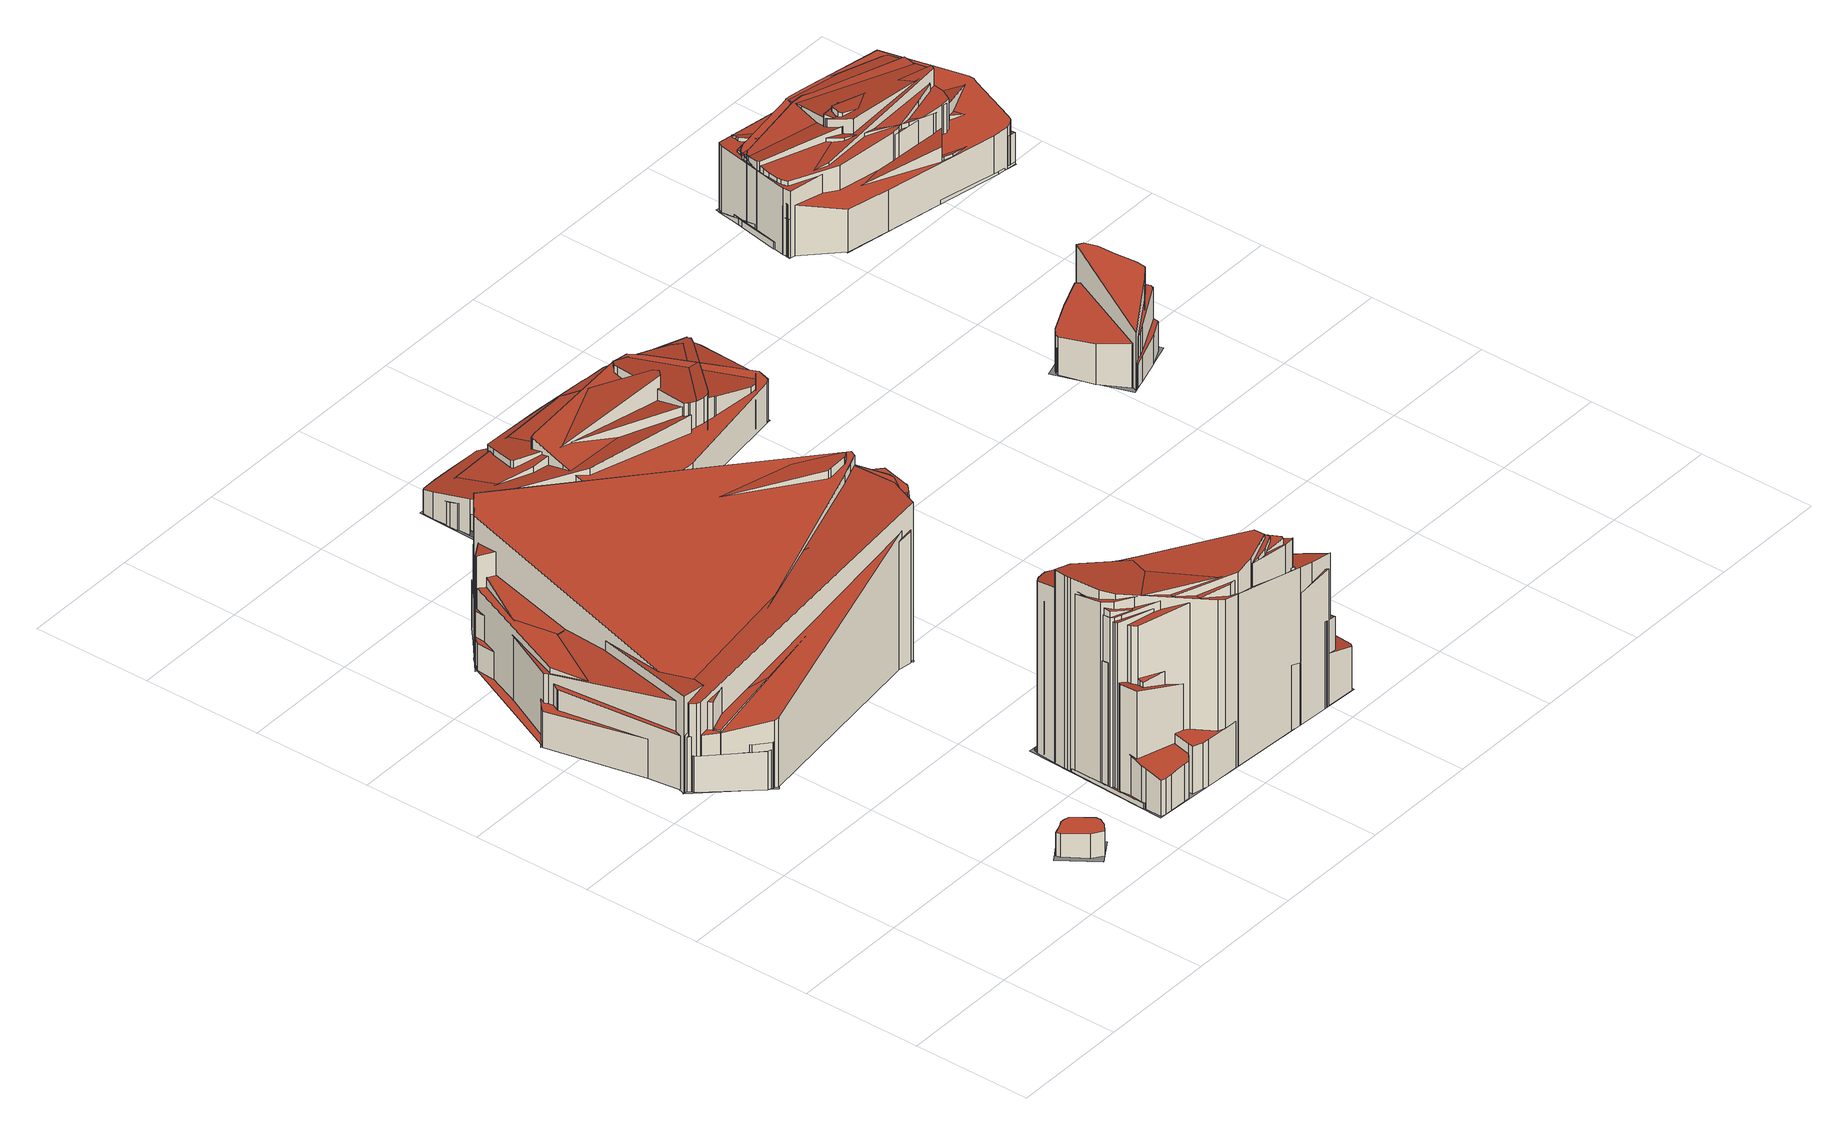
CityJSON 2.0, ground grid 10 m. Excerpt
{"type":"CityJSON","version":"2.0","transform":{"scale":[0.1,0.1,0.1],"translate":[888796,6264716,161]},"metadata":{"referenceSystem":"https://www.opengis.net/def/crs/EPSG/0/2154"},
"CityObjects":{
"building1":{"type":"Building","attributes":{"class":"Building"},"children":["building1-1"]},
"building1-1":{"type":"BuildingPart","parents":["building1"],"geometry":[{"type":"MultiSurface","lod":"2.2","boundaries":[[[0,1,2,3,4,5,6,7,8,9,10]],[[11,12,1,0]],[[12,13,2,1]],[[13,14,3,2]],[[14,15,4,3]],[[15,16,5,4]],[[16,17,6,5]],[[17,18,7,6]],[[18,19,8,7]],[[19,20,9,8]],[[20,21,10,9]],[[21,11,0,10]],[[22,23,24,25,26]]],"semantics":{"surfaces":[{"type":"RoofSurface","rf_azimuth":94.5,"rf_slope":2.73},{"type":"WallSurface","on_footprint_edge":true},{"type":"GroundSurface"}],"values":[0,1,1,1,1,1,1,1,1,1,1,1,2]}}]},
"building2":{"type":"Building","attributes":{"class":"Building"},"children":["building2-1"]},
"building2-1":{"type":"BuildingPart","parents":["building2"],"geometry":[{"type":"MultiSurface","lod":"2.2","boundaries":[[[27,28,29,30,31,32,33,34,35,36,37,38,39]],[[40,41,28,27]],[[41,42,29,28]],[[42,43,30,29]],[[43,44,31,30]],[[44,45,32,31]],[[45,46,33,32]],[[46,47,34,33]],[[47,48,35,34]],[[48,49,36,35]],[[49,50,37,36]],[[50,51,38,37]],[[51,52,39,38]],[[52,40,27,39]],[[53,54,55,56,57,58,59,60,61,62,63,64,65,66,67,68,69]],[[70,71,54,53]],[[71,72,55,54]],[[72,73,56,55]],[[73,74,57,56]],[[74,75,58,57]],[[75,76,59,58]],[[76,77,60,59]],[[77,78,61,60]],[[78,79,62,61]],[[79,80,63,62]],[[80,81,64,63]],[[81,82,65,64]],[[82,83,66,65]],[[83,84,67,66]],[[84,85,68,67]],[[85,86,69,68]],[[86,70,53,69]],[[87,88,89,90,91,92,93,94,95,96,97,98,99]],[[100,101,88,87]],[[101,102,89,88]],[[102,103,90,89]],[[103,104,91,90]],[[104,105,92,91]],[[105,106,93,92]],[[106,107,94,93]],[[107,108,95,94]],[[108,84,96,95]],[[84,109,97,96]],[[109,110,98,97]],[[110,111,99,98]],[[111,100,87,99]],[[112,113,114,115,116,117,118,119,120,121,122]],[[123,124,113,112]],[[124,125,114,113]],[[125,126,115,114]],[[126,127,116,115]],[[127,128,117,116]],[[128,129,118,117]],[[129,130,119,118]],[[130,131,120,119]],[[131,132,121,120]],[[132,133,122,121]],[[133,123,112,122]],[[134,135,136,137,138,139,140,141,142,143]],[[144,135,134]],[[144,145,136,135]],[[145,146,137,136]],[[146,147,138,137]],[[147,148,139,138]],[[148,149,140,139]],[[149,141,140]],[[150,151,152,153,154,155,156,157,158,159,160]],[[161,162,151,150]],[[162,163,152,151]],[[163,164,153,152]],[[164,165,154,153]],[[165,166,155,154]],[[166,167,156,155]],[[167,168,157,156]],[[168,108,158,157]],[[108,169,159,158]],[[169,170,160,159]],[[170,161,150,160]],[[171,172,173,174,175,176,177,178,179,180,181,182]],[[183,184,172,171]],[[184,185,173,172]],[[185,186,174,173]],[[186,187,175,174]],[[187,188,176,175]],[[188,189,177,176]],[[189,190,178,177]],[[190,191,179,178]],[[191,192,180,179]],[[192,193,181,180]],[[193,194,182,181]],[[194,183,171,182]],[[195,196,197,198,199,200,201,202,203,204,205,206]],[[207,102,196,195]],[[102,208,197,196]],[[208,209,198,197]],[[209,210,199,198]],[[210,211,200,199]],[[211,212,201,200]],[[212,213,202,201]],[[213,214,203,202]],[[214,215,204,203]],[[215,216,205,204]],[[216,217,206,205]],[[217,207,195,206]],[[218,219,220,221,222,223,224,225,226]],[[227,228,219,218]],[[228,229,220,219]],[[229,230,221,220]],[[230,231,222,221]],[[231,232,223,222]],[[232,233,224,223]],[[233,234,225,224]],[[234,235,226,225]],[[235,227,218,226]],[[236,237,238,239,240,241,242,243,244,245,246]],[[247,248,237,236]],[[248,249,238,237]],[[249,250,239,238]],[[250,251,240,239]],[[251,252,241,240]],[[252,253,242,241]],[[253,254,243,242]],[[254,255,244,243]],[[255,256,245,244]],[[256,257,246,245]],[[257,247,236,246]],[[258,259,260,261,262,263,264,265,266]],[[267,268,259,258]],[[268,269,260,259]],[[269,270,261,260]],[[270,271,262,261]],[[271,272,263,262]],[[272,273,264,263]],[[273,274,265,264]],[[274,109,266,265]],[[109,267,258,266]],[[275,276,277,278,279,280,281,282]],[[283,284,276,275]],[[284,285,277,276]],[[285,286,278,277]],[[286,287,279,278]],[[287,288,280,279]],[[288,289,281,280]],[[289,290,282,281]],[[290,283,275,282]],[[291,292,293,294,295,296,297,298,299,300]],[[301,302,292,291]],[[302,303,293,292]],[[303,304,294,293]],[[304,305,295,294]],[[305,306,296,295]],[[306,307,297,296]],[[307,308,298,297]],[[308,309,299,298]],[[309,310,300,299]],[[310,301,291,300]],[[311,312,313,314]],[[315,316,312,311]],[[316,317,313,312]],[[317,318,314,313]],[[318,315,311,314]],[[319,320,321,322,323,324,325]],[[326,327,320,319]],[[327,328,321,320]],[[328,329,322,321]],[[329,330,323,322]],[[330,331,324,323]],[[331,332,325,324]],[[332,326,319,325]],[[333,334,335,336,337]],[[338,339,334,333]],[[339,340,335,334]],[[340,341,336,335]],[[341,342,337,336]],[[342,338,333,337]],[[343,344,345,346,347,348,349,350,351,352,353,354,355,356,357,358]]],"semantics":{"surfaces":[{"type":"RoofSurface","rf_azimuth":205.26,"rf_slope":0.752},{"type":"WallSurface","on_footprint_edge":true},{"type":"RoofSurface","rf_azimuth":114.97,"rf_slope":2.39},{"type":"RoofSurface","rf_azimuth":190.45,"rf_slope":19.65},{"type":"RoofSurface","rf_azimuth":117.28,"rf_slope":2.07},{"type":"RoofSurface","rf_azimuth":161.12,"rf_slope":2.14},{"type":"RoofSurface","rf_azimuth":152.12,"rf_slope":16.48},{"type":"RoofSurface","rf_azimuth":209.1,"rf_slope":18.47},{"type":"RoofSurface","rf_azimuth":183.42,"rf_slope":18.11},{"type":"RoofSurface","rf_azimuth":81.94,"rf_slope":5.81},{"type":"RoofSurface","rf_azimuth":101.46,"rf_slope":16.66},{"type":"RoofSurface","rf_azimuth":205.71,"rf_slope":16.43},{"type":"RoofSurface","rf_azimuth":141.52,"rf_slope":19.17},{"type":"RoofSurface","rf_azimuth":127.02,"rf_slope":11.58},{"type":"RoofSurface","rf_azimuth":151.8,"rf_slope":16.49},{"type":"RoofSurface","rf_azimuth":10.47,"rf_slope":8.62},{"type":"RoofSurface","rf_azimuth":239.26,"rf_slope":14.8},{"type":"GroundSurface"}],"values":[0,1,1,1,1,1,1,1,1,1,1,1,1,1,2,1,1,1,1,1,1,1,1,1,1,1,1,1,1,1,1,1,3,1,1,1,1,1,1,1,1,1,1,1,1,1,4,1,1,1,1,1,1,1,1,1,1,1,5,1,1,1,1,1,1,1,6,1,1,1,1,1,1,1,1,1,1,1,7,1,1,1,1,1,1,1,1,1,1,1,1,8,1,1,1,1,1,1,1,1,1,1,1,1,9,1,1,1,1,1,1,1,1,1,10,1,1,1,1,1,1,1,1,1,1,1,11,1,1,1,1,1,1,1,1,1,12,1,1,1,1,1,1,1,1,13,1,1,1,1,1,1,1,1,1,1,14,1,1,1,1,15,1,1,1,1,1,1,1,16,1,1,1,1,1,17]}}]},
"building3":{"type":"Building","attributes":{"class":"Building"},"children":["building3-1"]},
"building3-1":{"type":"BuildingPart","parents":["building3"],"geometry":[{"type":"MultiSurface","lod":"2.2","boundaries":[[[359,360,361,362,363,364,365,366,367]],[[368,369,360,359]],[[369,370,361,360]],[[370,371,362,361]],[[371,372,363,362]],[[372,373,364,363]],[[373,374,365,364]],[[374,375,366,365]],[[375,376,367,366]],[[376,368,359,367]],[[377,378,379,380,381,382,383,384,385]],[[386,387,378,377]],[[387,388,379,378]],[[388,372,380,379]],[[372,389,381,380]],[[389,390,382,381]],[[390,391,383,382]],[[391,392,384,383]],[[392,393,385,384]],[[393,386,377,385]],[[394,395,396,397]]],"semantics":{"surfaces":[{"type":"RoofSurface","rf_azimuth":320.71,"rf_slope":0.929},{"type":"WallSurface","on_footprint_edge":true},{"type":"RoofSurface","rf_azimuth":232.64,"rf_slope":10.91},{"type":"GroundSurface"}],"values":[0,1,1,1,1,1,1,1,1,1,2,1,1,1,1,1,1,1,1,1,3]}}]},
"building4":{"type":"Building","attributes":{"class":"Building"},"children":["building4-1"]},
"building4-1":{"type":"BuildingPart","parents":["building4"],"geometry":[{"type":"MultiSurface","lod":"2.2","boundaries":[[[398,399,400,401,402,403,404,405,406,407,408,409,410,411,412,413,414]],[[415,416,399,398]],[[416,417,400,399]],[[417,418,401,400]],[[418,419,402,401]],[[419,420,403,402]],[[420,421,404,403]],[[421,422,405,404]],[[422,423,406,405]],[[423,424,407,406]],[[424,425,408,407]],[[425,426,409,408]],[[426,427,410,409]],[[427,428,411,410]],[[428,429,412,411]],[[429,430,413,412]],[[430,431,414,413]],[[431,415,398,414]],[[432,433,434,435,436,437,438,439,440,441,442,443,444,445]],[[446,447,433,432]],[[447,448,434,433]],[[448,449,435,434]],[[449,450,436,435]],[[450,451,437,436]],[[451,452,438,437]],[[452,453,439,438]],[[453,454,440,439]],[[454,455,441,440]],[[455,456,442,441]],[[456,457,443,442]],[[457,458,444,443]],[[458,459,445,444]],[[459,446,432,445]],[[460,461,462,463,464,465,466,467,468,469,470,471,472,473,474]],[[475,476,461,460]],[[476,477,462,461]],[[477,478,463,462]],[[478,479,464,463]],[[479,480,465,464]],[[480,481,466,465]],[[481,482,467,466]],[[482,483,468,467]],[[483,484,469,468]],[[484,485,470,469]],[[485,486,471,470]],[[486,487,472,471]],[[487,488,473,472]],[[488,489,474,473]],[[489,475,460,474]],[[490,491,492,493,494,495,496,497,498,499,500]],[[501,502,491,490]],[[502,503,492,491]],[[503,504,493,492]],[[504,505,494,493]],[[505,506,495,494]],[[506,507,496,495]],[[507,508,497,496]],[[508,446,498,497]],[[446,509,499,498]],[[509,510,500,499]],[[510,501,490,500]],[[511,512,513,514,515,516,517,518,519,520]],[[521,522,512,511]],[[522,523,513,512]],[[523,524,514,513]],[[524,525,515,514]],[[525,526,516,515]],[[526,527,517,516]],[[527,528,518,517]],[[528,529,519,518]],[[529,530,520,519]],[[530,521,511,520]],[[531,532,533,534,535,536,537,538,539,540,541,542,543]],[[544,545,532,531]],[[545,546,533,532]],[[546,547,534,533]],[[547,548,535,534]],[[548,419,536,535]],[[419,549,537,536]],[[549,550,538,537]],[[550,551,539,538]],[[551,552,540,539]],[[552,553,541,540]],[[553,554,542,541]],[[554,555,543,542]],[[555,544,531,543]],[[556,557,558,559,560,561,562,563,564,565,566,567]],[[521,568,557,556]],[[568,569,558,557]],[[569,570,559,558]],[[570,571,560,559]],[[571,572,561,560]],[[572,573,562,561]],[[573,574,563,562]],[[574,575,564,563]],[[575,576,565,564]],[[576,577,566,565]],[[577,578,567,566]],[[578,521,556,567]],[[579,580,581,582,583,584,585,586,587,588,589,590,591]],[[592,593,580,579]],[[593,594,581,580]],[[594,595,582,581]],[[595,596,583,582]],[[596,597,584,583]],[[597,598,585,584]],[[598,599,586,585]],[[599,600,587,586]],[[600,601,588,587]],[[601,602,589,588]],[[602,603,590,589]],[[603,553,591,590]],[[553,592,579,591]],[[604,605,606,607,608,609,610,611,612,613,614]],[[615,616,605,604]],[[616,617,606,605]],[[617,618,607,606]],[[618,619,608,607]],[[619,620,609,608]],[[620,621,610,609]],[[621,622,611,610]],[[622,623,612,611]],[[623,624,613,612]],[[624,625,614,613]],[[625,615,604,614]],[[626,627,628,629,630,631,632,633,634,635,636]],[[637,638,627,626]],[[638,639,628,627]],[[639,640,629,628]],[[640,641,630,629]],[[641,642,631,630]],[[642,643,632,631]],[[643,644,633,632]],[[644,645,634,633]],[[645,646,635,634]],[[646,647,636,635]],[[647,637,626,636]],[[648,649,650,651,652,653,654,655,656,657]],[[658,659,649,648]],[[659,660,650,649]],[[660,661,651,650]],[[661,640,652,651]],[[640,662,653,652]],[[662,663,654,653]],[[663,664,655,654]],[[664,665,656,655]],[[665,666,657,656]],[[666,658,648,657]],[[667,668,669,670,671,672,673,674,675,676,677]],[[678,679,668,667]],[[679,680,669,668]],[[680,681,670,669]],[[681,682,671,670]],[[682,683,672,671]],[[683,684,673,672]],[[684,685,674,673]],[[685,686,675,674]],[[686,687,676,675]],[[687,688,677,676]],[[688,678,667,677]],[[689,690,691,692,693,694,695,696,697]],[[698,699,690,689]],[[699,700,691,690]],[[700,701,692,691]],[[701,702,693,692]],[[702,703,694,693]],[[703,704,695,694]],[[704,705,696,695]],[[705,706,697,696]],[[706,698,689,697]],[[707,708,709,710,711,712,713,714,715,716]],[[717,718,708,707]],[[718,719,709,708]],[[719,720,710,709]],[[720,721,711,710]],[[721,722,712,711]],[[722,723,713,712]],[[723,724,714,713]],[[724,725,715,714]],[[725,726,716,715]],[[726,717,707,716]],[[727,728,729,730,731,732,733,734]],[[735,736,728,727]],[[736,737,729,728]],[[737,738,730,729]],[[738,739,731,730]],[[739,740,732,731]],[[740,725,733,732]],[[725,741,734,733]],[[741,735,727,734]],[[742,743,744,745,746,747,748,749,750]],[[751,752,743,742]],[[752,753,744,743]],[[753,449,745,744]],[[449,754,746,745]],[[754,755,747,746]],[[755,756,748,747]],[[756,757,749,748]],[[757,758,750,749]],[[758,751,742,750]],[[759,760,761,762,763,764]]],"semantics":{"surfaces":[{"type":"RoofSurface","rf_azimuth":355.99,"rf_slope":16.4},{"type":"WallSurface","on_footprint_edge":true},{"type":"RoofSurface","rf_azimuth":86.72,"rf_slope":14.88},{"type":"RoofSurface","rf_azimuth":266.59,"rf_slope":14.43},{"type":"RoofSurface","rf_azimuth":264.97,"rf_slope":15.33},{"type":"RoofSurface","rf_azimuth":164.44,"rf_slope":13.45},{"type":"RoofSurface","rf_azimuth":352.96,"rf_slope":11.65},{"type":"RoofSurface","rf_azimuth":61.9,"rf_slope":16.3},{"type":"RoofSurface","rf_azimuth":73.75,"rf_slope":10.85},{"type":"RoofSurface","rf_azimuth":86.75,"rf_slope":17.92},{"type":"RoofSurface","rf_azimuth":133.71,"rf_slope":1.51},{"type":"RoofSurface","rf_azimuth":143.84,"rf_slope":11.77},{"type":"RoofSurface","rf_azimuth":77.85,"rf_slope":2.12},{"type":"RoofSurface","rf_azimuth":165.24,"rf_slope":13.45},{"type":"RoofSurface","rf_azimuth":30.74,"rf_slope":17.41},{"type":"RoofSurface","rf_azimuth":298.07,"rf_slope":7.75},{"type":"RoofSurface","rf_azimuth":233.82,"rf_slope":18.27},{"type":"GroundSurface"}],"values":[0,1,1,1,1,1,1,1,1,1,1,1,1,1,1,1,1,1,2,1,1,1,1,1,1,1,1,1,1,1,1,1,1,3,1,1,1,1,1,1,1,1,1,1,1,1,1,1,1,4,1,1,1,1,1,1,1,1,1,1,1,5,1,1,1,1,1,1,1,1,1,1,6,1,1,1,1,1,1,1,1,1,1,1,1,1,7,1,1,1,1,1,1,1,1,1,1,1,1,8,1,1,1,1,1,1,1,1,1,1,1,1,1,9,1,1,1,1,1,1,1,1,1,1,1,10,1,1,1,1,1,1,1,1,1,1,1,11,1,1,1,1,1,1,1,1,1,1,12,1,1,1,1,1,1,1,1,1,1,1,13,1,1,1,1,1,1,1,1,1,14,1,1,1,1,1,1,1,1,1,1,15,1,1,1,1,1,1,1,1,16,1,1,1,1,1,1,1,1,1,17]}}]},
"building5":{"type":"Building","attributes":{"class":"Building"},"children":["building5-1"]},
"building5-1":{"type":"BuildingPart","parents":["building5"],"geometry":[{"type":"MultiSurface","lod":"2.2","boundaries":[[[765,766,767,768,769,770,771,772,773,774,775,776,777,778,779,780,781,782,783,784,785]],[[786,787,766,765]],[[787,788,767,766]],[[788,789,768,767]],[[789,790,769,768]],[[790,791,770,769]],[[791,792,771,770]],[[792,793,772,771]],[[793,794,773,772]],[[794,795,774,773]],[[795,796,775,774]],[[796,797,776,775]],[[797,798,777,776]],[[798,799,778,777]],[[799,800,779,778]],[[800,801,780,779]],[[801,802,781,780]],[[802,803,782,781]],[[803,804,783,782]],[[804,805,784,783]],[[805,806,785,784]],[[806,786,765,785]],[[807,808,809,810,811,812,813,814,815,816,817,818,819,820,821,822]],[[823,824,808,807]],[[824,825,809,808]],[[825,826,810,809]],[[826,827,811,810]],[[827,828,812,811]],[[828,829,813,812]],[[829,830,814,813]],[[830,831,815,814]],[[831,832,816,815]],[[832,833,817,816]],[[833,834,818,817]],[[834,835,819,818]],[[835,836,820,819]],[[836,837,821,820]],[[837,838,822,821]],[[838,823,807,822]],[[839,840,841,842,843,844,845,846,847,848,849,850,851,852,853,854]],[[855,856,840,839]],[[856,857,841,840]],[[857,858,842,841]],[[858,859,843,842]],[[859,860,844,843]],[[860,861,845,844]],[[861,862,846,845]],[[862,863,847,846]],[[863,864,848,847]],[[864,865,849,848]],[[865,866,850,849]],[[866,867,851,850]],[[867,868,852,851]],[[868,869,853,852]],[[869,870,854,853]],[[870,855,839,854]],[[871,872,873,874,875,876,877,878,879,880,881,882]],[[883,884,872,871]],[[884,885,873,872]],[[885,886,874,873]],[[886,887,875,874]],[[887,888,876,875]],[[888,889,877,876]],[[889,890,878,877]],[[890,891,879,878]],[[891,892,880,879]],[[892,893,881,880]],[[893,894,882,881]],[[894,883,871,882]],[[895,896,897,898,899,900,901,902,903,904,905,906]],[[907,908,896,895]],[[908,909,897,896]],[[909,910,898,897]],[[910,911,899,898]],[[911,912,900,899]],[[912,913,901,900]],[[913,914,902,901]],[[914,915,903,902]],[[915,916,904,903]],[[916,917,905,904]],[[917,918,906,905]],[[918,907,895,906]],[[919,920,921,922,923,924,925,926,927,928,929,930,931,932,933]],[[934,935,920,919]],[[935,936,921,920]],[[936,937,922,921]],[[937,938,923,922]],[[938,939,924,923]],[[939,940,925,924]],[[940,890,926,925]],[[890,941,927,926]],[[941,942,928,927]],[[942,943,929,928]],[[943,944,930,929]],[[944,945,931,930]],[[945,946,932,931]],[[946,947,933,932]],[[947,934,919,933]],[[948,949,950,951,952,953,954,955,956]],[[957,958,949,948]],[[958,959,950,949]],[[959,960,951,950]],[[960,961,952,951]],[[961,962,953,952]],[[962,963,954,953]],[[963,964,955,954]],[[964,965,956,955]],[[965,957,948,956]],[[966,967,968,969,970,971,972]],[[973,974,967,966]],[[974,975,968,967]],[[975,976,969,968]],[[976,977,970,969]],[[977,978,971,970]],[[978,884,972,971]],[[884,973,966,972]],[[979,980,981,982,983,984,985,986,987,988,989,990,991,992]]],"semantics":{"surfaces":[{"type":"RoofSurface","rf_azimuth":265.63,"rf_slope":16.01},{"type":"WallSurface","on_footprint_edge":true},{"type":"RoofSurface","rf_azimuth":84.59,"rf_slope":13.92},{"type":"RoofSurface","rf_azimuth":355.14,"rf_slope":16.77},{"type":"RoofSurface","rf_azimuth":90.26,"rf_slope":14.41},{"type":"RoofSurface","rf_azimuth":273.85,"rf_slope":16.71},{"type":"RoofSurface","rf_azimuth":68.7,"rf_slope":3.73},{"type":"RoofSurface","rf_azimuth":133.43,"rf_slope":17.95},{"type":"RoofSurface","rf_azimuth":78.12,"rf_slope":18.05},{"type":"GroundSurface"}],"values":[0,1,1,1,1,1,1,1,1,1,1,1,1,1,1,1,1,1,1,1,1,1,2,1,1,1,1,1,1,1,1,1,1,1,1,1,1,1,1,3,1,1,1,1,1,1,1,1,1,1,1,1,1,1,1,1,4,1,1,1,1,1,1,1,1,1,1,1,1,5,1,1,1,1,1,1,1,1,1,1,1,1,6,1,1,1,1,1,1,1,1,1,1,1,1,1,1,1,7,1,1,1,1,1,1,1,1,1,8,1,1,1,1,1,1,1,9]}}]},
"building6":{"type":"Building","attributes":{"class":"Building"},"children":["building6-1"]},
"building6-1":{"type":"BuildingPart","parents":["building6"],"geometry":[{"type":"MultiSurface","lod":"2.2","boundaries":[[[993,994,995,996,997,998,999,1000,1001,1002,1003,1004]],[[1005,1006,994,993]],[[1006,1007,995,994]],[[1007,1008,996,995]],[[1008,1009,997,996]],[[1009,1010,998,997]],[[1010,1011,999,998]],[[1011,1012,1000,999]],[[1012,1013,1001,1000]],[[1013,1014,1002,1001]],[[1014,1015,1003,1002]],[[1015,1016,1004,1003]],[[1016,1005,993,1004]],[[1017,1018,1019,1020,1021,1022,1023,1024,1025,1026,1027,1028,1029,1030]],[[1031,1032,1018,1017]],[[1032,1033,1019,1018]],[[1033,1034,1020,1019]],[[1034,1035,1021,1020]],[[1035,1036,1022,1021]],[[1036,1037,1023,1022]],[[1037,1010,1024,1023]],[[1010,1038,1025,1024]],[[1038,1011,1026,1025]],[[1011,1039,1027,1026]],[[1039,1040,1028,1027]],[[1040,1041,1029,1028]],[[1041,1042,1030,1029]],[[1042,1031,1017,1030]],[[1043,1044,1045,1046,1047,1048,1049,1050]],[[1051,1052,1044,1043]],[[1052,1053,1045,1044]],[[1053,1054,1046,1045]],[[1054,1055,1047,1046]],[[1055,1056,1048,1047]],[[1056,1057,1049,1048]],[[1057,1058,1050,1049]],[[1058,1051,1043,1050]],[[1059,1060,1061,1062]]],"semantics":{"surfaces":[{"type":"RoofSurface","rf_azimuth":227.55,"rf_slope":6.87},{"type":"WallSurface","on_footprint_edge":true},{"type":"RoofSurface","rf_azimuth":187.97,"rf_slope":18.81},{"type":"RoofSurface","rf_azimuth":233.48,"rf_slope":20.02},{"type":"GroundSurface"}],"values":[0,1,1,1,1,1,1,1,1,1,1,1,1,2,1,1,1,1,1,1,1,1,1,1,1,1,1,1,3,1,1,1,1,1,1,1,1,4]}}]},
"building7":{"type":"Building","attributes":{"class":"Building"},"children":["building7-1"]},
"building7-1":{"type":"BuildingPart","parents":["building7"],"geometry":[{"type":"MultiSurface","lod":"2.2","boundaries":[[[1063,1064,1065,1066,1067,1068,1069,1070,1071,1072,1073,1074,1075,1076,1077,1078,1079,1080,1081,1082]],[[1083,1084,1064,1063]],[[1084,1085,1065,1064]],[[1085,1086,1066,1065]],[[1086,1087,1067,1066]],[[1087,1088,1068,1067]],[[1088,1089,1069,1068]],[[1089,1090,1070,1069]],[[1090,1091,1071,1070]],[[1091,1092,1072,1071]],[[1092,1093,1073,1072]],[[1093,1094,1074,1073]],[[1094,1095,1075,1074]],[[1095,1096,1076,1075]],[[1096,1097,1077,1076]],[[1097,1098,1078,1077]],[[1098,1099,1079,1078]],[[1099,1100,1080,1079]],[[1100,1101,1081,1080]],[[1101,1102,1082,1081]],[[1102,1083,1063,1082]],[[1103,1104,1105,1106,1107,1108,1109,1110,1111,1112,1113,1114,1115,1116,1117,1118,1119,1120,1121,1122,1123]],[[1124,1125,1104,1103]],[[1125,1126,1105,1104]],[[1126,1127,1106,1105]],[[1127,1128,1107,1106]],[[1128,1129,1108,1107]],[[1129,1130,1109,1108]],[[1130,1131,1110,1109]],[[1131,1132,1111,1110]],[[1132,1133,1112,1111]],[[1133,1134,1113,1112]],[[1134,1135,1114,1113]],[[1135,1136,1115,1114]],[[1136,1137,1116,1115]],[[1137,1138,1117,1116]],[[1138,1139,1118,1117]],[[1139,1140,1119,1118]],[[1140,1141,1120,1119]],[[1141,1142,1121,1120]],[[1142,1143,1122,1121]],[[1143,1144,1123,1122]],[[1144,1124,1103,1123]],[[1145,1146,1147,1148,1149,1150,1151,1152,1153,1154,1155,1156,1157,1158,1159,1160]],[[1161,1162,1146,1145]],[[1162,1163,1147,1146]],[[1163,1164,1148,1147]],[[1164,1165,1149,1148]],[[1165,1166,1150,1149]],[[1166,1167,1151,1150]],[[1167,1168,1152,1151]],[[1168,1169,1153,1152]],[[1169,1170,1154,1153]],[[1170,1171,1155,1154]],[[1171,1172,1156,1155]],[[1172,1173,1157,1156]],[[1173,1174,1158,1157]],[[1174,1175,1159,1158]],[[1175,1176,1160,1159]],[[1176,1161,1145,1160]],[[1177,1178,1179,1180,1181,1182,1183,1184,1185,1186,1187,1188]],[[1189,1190,1178,1177]],[[1190,1191,1179,1178]],[[1191,1192,1180,1179]],[[1192,1193,1181,1180]],[[1193,1194,1182,1181]],[[1194,1195,1183,1182]],[[1195,1196,1184,1183]],[[1196,1197,1185,1184]],[[1197,1198,1186,1185]],[[1198,1199,1187,1186]],[[1199,1200,1188,1187]],[[1200,1189,1177,1188]],[[1201,1202,1203,1204,1205,1206,1207,1208,1209,1210]],[[1211,1212,1202,1201]],[[1212,1213,1203,1202]],[[1213,1214,1204,1203]],[[1214,1215,1205,1204]],[[1215,1216,1206,1205]],[[1216,1217,1207,1206]],[[1217,1218,1208,1207]],[[1218,1219,1209,1208]],[[1219,1220,1210,1209]],[[1220,1211,1201,1210]],[[1221,1222,1223,1224,1225,1226,1227,1228,1229,1230]],[[1231,1232,1222,1221]],[[1232,1233,1223,1222]],[[1233,1234,1224,1223]],[[1234,1235,1225,1224]],[[1235,1236,1226,1225]],[[1236,1237,1227,1226]],[[1237,1238,1228,1227]],[[1238,1239,1229,1228]],[[1239,1240,1230,1229]],[[1240,1231,1221,1230]],[[1241,1242,1243,1244,1245,1246,1247,1248,1249,1250,1251]],[[1252,1253,1242,1241]],[[1253,1254,1243,1242]],[[1254,1255,1244,1243]],[[1255,1256,1245,1244]],[[1256,1257,1246,1245]],[[1257,1258,1247,1246]],[[1258,1259,1248,1247]],[[1259,1260,1249,1248]],[[1260,1261,1250,1249]],[[1261,1262,1251,1250]],[[1262,1252,1241,1251]],[[1263,1264,1265,1266,1267,1268,1269,1270,1271,1272,1273]],[[1274,1275,1264,1263]],[[1275,1276,1265,1264]],[[1276,1277,1266,1265]],[[1277,1278,1267,1266]],[[1278,1279,1268,1267]],[[1279,1280,1269,1268]],[[1280,1173,1270,1269]],[[1173,1281,1271,1270]],[[1281,1238,1272,1271]],[[1238,1282,1273,1272]],[[1282,1274,1263,1273]],[[1283,1284,1285,1286,1287,1288,1289,1290,1291,1292,1293,1294]],[[1295,1296,1284,1283]],[[1296,1297,1285,1284]],[[1297,1278,1286,1285]],[[1278,1298,1287,1286]],[[1298,1299,1288,1287]],[[1299,1300,1289,1288]],[[1300,1301,1290,1289]],[[1301,1302,1291,1290]],[[1302,1292,1291]],[[1303,1294,1293]],[[1303,1295,1283,1294]],[[1304,1305,1306,1307,1308,1309,1310]],[[1311,1312,1305,1304]],[[1312,1313,1306,1305]],[[1313,1314,1307,1306]],[[1314,1315,1308,1307]],[[1315,1316,1309,1308]],[[1316,1317,1310,1309]],[[1317,1311,1304,1310]],[[1318,1319,1320,1321,1322,1323,1324,1325,1326,1327,1328]],[[1329,1330,1319,1318]],[[1330,1331,1320,1319]],[[1331,1332,1321,1320]],[[1332,1333,1322,1321]],[[1333,1334,1323,1322]],[[1334,1335,1324,1323]],[[1335,1336,1325,1324]],[[1336,1337,1326,1325]],[[1337,1338,1327,1326]],[[1338,1339,1328,1327]],[[1339,1329,1318,1328]],[[1340,1341,1342,1343,1344]],[[1345,1346,1341,1340]],[[1346,1347,1342,1341]],[[1347,1348,1343,1342]],[[1348,1349,1344,1343]],[[1349,1345,1340,1344]],[[1350,1351,1352,1353,1354,1355,1356,1357]],[[1358,1359,1351,1350]],[[1359,1360,1352,1351]],[[1360,1361,1353,1352]],[[1361,1362,1354,1353]],[[1362,1363,1355,1354]],[[1363,1364,1356,1355]],[[1364,1365,1357,1356]],[[1365,1358,1350,1357]],[[1366,1367,1368,1369,1370,1371,1372,1373]],[[1374,1375,1367,1366]],[[1375,1376,1368,1367]],[[1376,1377,1369,1368]],[[1377,1378,1370,1369]],[[1378,1379,1371,1370]],[[1379,1380,1372,1371]],[[1380,1381,1373,1372]],[[1381,1374,1366,1373]],[[1382,1383,1384,1385,1386,1387]],[[1388,1389,1383,1382]],[[1389,1191,1384,1383]],[[1191,1192,1385,1384]],[[1192,1390,1386,1385]],[[1390,1391,1387,1386]],[[1391,1388,1382,1387]],[[1392,1393,1394,1395,1396,1397,1398,1399,1400]],[[1240,1401,1393,1392]],[[1401,1402,1394,1393]],[[1402,1090,1395,1394]],[[1090,1403,1396,1395]],[[1403,1404,1397,1396]],[[1404,1405,1398,1397]],[[1405,1406,1399,1398]],[[1406,1407,1400,1399]],[[1407,1240,1392,1400]],[[1408,1409,1410,1411,1412,1413]]],"semantics":{"surfaces":[{"type":"RoofSurface","rf_azimuth":260.89,"rf_slope":18.14},{"type":"WallSurface","on_footprint_edge":true},{"type":"RoofSurface","rf_azimuth":205.72,"rf_slope":5.92},{"type":"RoofSurface","rf_azimuth":52.41,"rf_slope":17.76},{"type":"RoofSurface","rf_azimuth":77.48,"rf_slope":13.48},{"type":"RoofSurface","rf_azimuth":120.37,"rf_slope":9.26},{"type":"RoofSurface","rf_azimuth":173.6,"rf_slope":4.3},{"type":"RoofSurface","rf_azimuth":89.75,"rf_slope":15.74},{"type":"RoofSurface","rf_azimuth":353.44,"rf_slope":1.32},{"type":"RoofSurface","rf_azimuth":83.04,"rf_slope":14.89},{"type":"RoofSurface","rf_azimuth":131.44,"rf_slope":13.37},{"type":"RoofSurface","rf_azimuth":264.9,"rf_slope":3.29},{"type":"RoofSurface","rf_azimuth":335.12,"rf_slope":18.91},{"type":"RoofSurface","rf_azimuth":68.25,"rf_slope":13.53},{"type":"RoofSurface","rf_azimuth":91.68,"rf_slope":17.88},{"type":"RoofSurface","rf_azimuth":348.37,"rf_slope":12.76},{"type":"RoofSurface","rf_azimuth":60.73,"rf_slope":14},{"type":"GroundSurface"}],"values":[0,1,1,1,1,1,1,1,1,1,1,1,1,1,1,1,1,1,1,1,1,2,1,1,1,1,1,1,1,1,1,1,1,1,1,1,1,1,1,1,1,1,1,3,1,1,1,1,1,1,1,1,1,1,1,1,1,1,1,1,4,1,1,1,1,1,1,1,1,1,1,1,1,5,1,1,1,1,1,1,1,1,1,1,6,1,1,1,1,1,1,1,1,1,1,7,1,1,1,1,1,1,1,1,1,1,1,8,1,1,1,1,1,1,1,1,1,1,1,9,1,1,1,1,1,1,1,1,1,1,1,10,1,1,1,1,1,1,1,11,1,1,1,1,1,1,1,1,1,1,1,12,1,1,1,1,1,13,1,1,1,1,1,1,1,1,14,1,1,1,1,1,1,1,1,15,1,1,1,1,1,1,16,1,1,1,1,1,1,1,1,1,17]}}]}
},
"vertices":[
[113,42,48],[114,39,48],[126,21,49],[135,15,49],[141,20,49],[144,26,49],[144,30,49],[133,46,48],[128,47,48],[125,47,48],[121,45,48],[113,42,27],[114,39,27],[126,21,27],[135,15,27],[141,20,27],[144,26,27],[144,30,27],[133,46,27],[128,47,27],[125,47,27],[121,45,27],[137,40,27],[128,53,27],[108,40,27],[129,11,27],[149,24,27],
[17,426,73],[31,316,73],[33,314,73],[116,302,73],[125,306,74],[193,356,75],[193,357,75],[193,363,75],[193,364,75],[76,534,74],[63,529,74],[59,527,74],[57,524,74],[17,426,9],[31,316,9],[33,314,9],[116,302,9],[125,306,9],[193,356,9],[193,357,9],[193,363,9],[193,364,9],[76,534,9],[63,529,9],[59,527,9],[57,524,9],[31,306,41],[66,267,43],[73,265,43],[242,292,45],[274,307,45],[280,311,45],[284,314,45],[285,317,45],[273,344,44],[268,353,43],[260,367,43],[251,382,42],[246,388,42],[89,551,33],[80,545,33],[53,522,33],[49,517,33],[31,306,9],[66,267,9],[73,265,9],[242,292,9],[274,307,9],[280,311,9],[284,314,9],[285,317,9],[273,344,9],[268,353,9],[260,367,9],[251,382,9],[246,388,9],[89,551,9],[80,545,9],[53,522,9],[49,517,9],[14,416,59],[28,312,57],[44,292,61],[71,265,69],[74,263,70],[255,285,135],[273,316,143],[273,320,144],[265,358,143],[80,545,90],[71,538,87],[69,534,86],[14,417,59],[14,416,9],[28,312,9],[44,292,9],[71,265,9],[74,263,9],[255,285,9],[273,316,9],[273,320,9],[265,358,9],[71,538,9],[69,534,9],[14,417,9],[6,424,41],[31,309,45],[78,266,47],[270,316,49],[263,339,48],[242,390,46],[229,401,45],[54,464,40],[53,464,40],[45,459,40],[12,430,41],[6,424,9],[31,309,9],[78,266,9],[270,316,9],[263,339,9],[242,390,9],[229,401,9],[54,464,9],[53,464,9],[45,459,9],[12,430,9],[8,424,9],[36,318,11],[56,281,12],[246,286,19],[234,405,17],[95,544,10],[91,548,10],[58,528,9],[49,518,9],[8,427,9],[36,318,9],[56,281,9],[246,286,9],[234,405,9],[95,544,9],[91,548,9],[15,430,67],[16,427,67],[30,310,87],[32,305,88],[34,303,89],[252,282,149],[263,308,148],[266,348,144],[265,358,142],[88,550,69],[65,533,66],[15,430,9],[16,427,9],[30,310,9],[32,305,9],[34,303,9],[252,282,9],[263,308,9],[266,348,9],[88,550,9],[65,533,9],[23,408,59],[23,405,59],[38,319,49],[59,276,49],[70,265,50],[75,265,51],[250,286,106],[281,327,122],[277,336,122],[274,342,122],[267,351,122],[50,445,74],[23,408,9],[23,405,9],[38,319,9],[59,276,9],[70,265,9],[75,265,9],[250,286,9],[281,327,9],[277,336,9],[274,342,9],[267,351,9],[50,445,9],[42,306,62],[44,292,63],[250,285,130],[260,290,133],[276,306,139],[280,330,141],[267,348,137],[88,552,82],[84,549,81],[77,538,79],[57,462,70],[50,390,67],[42,306,9],[250,285,9],[260,290,9],[276,306,9],[280,330,9],[267,348,9],[88,552,9],[84,549,9],[77,538,9],[57,462,9],[50,390,9],[30,313,77],[115,300,77],[119,302,77],[243,389,66],[245,392,66],[239,402,65],[235,408,65],[86,552,52],[54,523,56],[30,313,9],[115,300,9],[119,302,9],[243,389,9],[245,392,9],[239,402,9],[235,408,9],[86,552,9],[54,523,9],[58,525,60],[87,397,99],[92,391,101],[112,377,106],[249,284,142],[280,310,136],[281,330,130],[266,345,125],[71,531,59],[67,533,58],[61,530,59],[58,525,9],[87,397,9],[92,391,9],[112,377,9],[249,284,9],[280,310,9],[281,330,9],[266,345,9],[71,531,9],[67,533,9],[61,530,9],[36,312,86],[43,298,86],[249,342,147],[259,345,150],[267,347,152],[268,351,153],[86,550,130],[82,547,128],[71,538,124],[36,312,9],[43,298,9],[249,342,9],[259,345,9],[267,347,9],[268,351,9],[86,550,9],[82,547,9],[27,311,60],[248,281,126],[253,286,127],[261,296,127],[279,320,127],[280,323,126],[277,333,123],[109,492,43],[27,311,9],[248,281,9],[253,286,9],[261,296,9],[279,320,9],[280,323,9],[277,333,9],[109,492,9],[57,526,102],[57,525,102],[240,350,153],[242,349,154],[256,348,156],[257,348,156],[261,350,156],[261,353,155],[77,537,103],[71,534,102],[57,526,9],[57,525,9],[240,350,9],[242,349,9],[256,348,9],[257,348,9],[261,350,9],[261,353,9],[77,537,9],[71,534,9],[30,311,54],[248,282,115],[269,339,112],[106,492,49],[30,311,9],[248,282,9],[269,339,9],[106,492,9],[26,311,95],[284,315,57],[289,318,56],[283,328,56],[272,347,58],[231,397,62],[88,548,79],[26,311,9],[284,315,9],[289,318,9],[283,328,9],[272,347,9],[231,397,9],[88,548,9],[49,330,17],[104,289,15],[270,351,52],[266,357,52],[105,467,56],[49,330,9],[104,289,9],[270,351,9],[266,357,9],[105,467,9],[72,350,9],[25,311,9],[72,261,9],[185,356,9],[250,280,9],[290,318,9],[235,409,9],[194,364,9],[98,478,9],[129,504,9],[88,553,9],[47,518,9],[83,477,9],[62,459,9],[55,467,9],[5,425,9],
[141,478,36],[146,471,36],[155,463,36],[170,471,36],[180,480,36],[170,492,36],[165,493,36],[160,493,36],[150,487,36],[141,478,15],[146,471,15],[155,463,15],[170,471,15],[180,480,15],[170,492,15],[165,493,15],[160,493,15],[150,487,15],[142,478,60],[145,473,59],[179,478,64],[180,480,64],[178,482,65],[169,493,65],[165,499,66],[144,483,61],[143,481,60],[142,478,15],[145,473,15],[179,478,15],[178,482,15],[169,493,15],[165,499,15],[144,483,15],[143,481,15],[155,459,15],[181,480,15],[165,500,15],[139,479,15],
[202,54,122],[203,40,122],[331,8,83],[335,7,82],[348,6,78],[370,5,72],[403,3,62],[406,6,61],[409,67,62],[407,95,63],[402,98,64],[398,98,65],[377,100,72],[363,101,76],[339,102,83],[332,102,85],[230,96,115],[202,54,23],[203,40,23],[331,8,23],[335,7,23],[348,6,23],[370,5,23],[403,3,23],[406,6,23],[409,67,23],[407,95,23],[402,98,23],[398,98,23],[377,100,23],[363,101,23],[339,102,23],[332,102,23],[230,96,23],[207,78,76],[238,61,80],[358,10,92],[377,5,93],[385,7,92],[387,9,91],[326,123,62],[322,128,61],[321,129,61],[312,130,60],[277,133,60],[216,137,60],[211,136,60],[208,132,62],[207,78,23],[238,61,23],[358,10,23],[377,5,23],[385,7,23],[387,9,23],[326,123,23],[322,128,23],[321,129,23],[312,130,23],[277,133,23],[216,137,23],[211,136,23],[208,132,23],[236,15,65],[245,13,64],[250,12,64],[306,9,64],[314,9,65],[319,35,71],[324,75,82],[325,82,83],[297,110,90],[290,107,89],[238,82,82],[237,53,75],[236,43,72],[236,36,70],[236,19,66],[236,15,23],[245,13,23],[250,12,23],[306,9,23],[314,9,23],[319,35,23],[324,75,23],[325,82,23],[297,110,23],[290,107,23],[238,82,23],[237,53,23],[236,43,23],[236,36,23],[236,19,23],[201,16,55],[205,15,55],[211,15,55],[225,14,56],[230,14,56],[326,95,80],[326,102,82],[295,115,85],[207,78,73],[201,34,60],[201,30,59],[201,16,23],[205,15,23],[211,15,23],[225,14,23],[230,14,23],[326,95,23],[326,102,23],[295,115,23],[201,34,23],[201,30,23],[207,127,165],[210,51,171],[213,47,171],[275,12,188],[305,10,195],[314,11,197],[326,16,199],[326,19,199],[323,30,198],[223,137,168],[207,127,23],[210,51,23],[213,47,23],[275,12,23],[305,10,23],[314,11,23],[326,16,23],[326,19,23],[323,30,23],[223,137,23],[203,100,195],[205,76,194],[210,65,193],[262,13,181],[268,11,179],[348,6,163],[361,6,160],[382,6,156],[318,53,170],[219,113,192],[204,115,195],[203,106,195],[203,103,195],[203,100,23],[205,76,23],[210,65,23],[262,13,23],[268,11,23],[361,6,23],[382,6,23],[318,53,23],[219,113,23],[204,115,23],[203,106,23],[203,103,23],[207,127,150],[208,57,168],[259,20,171],[263,18,171],[303,10,167],[336,7,163],[354,8,161],[365,19,156],[360,26,155],[239,127,146],[224,132,147],[220,132,147],[208,57,23],[259,20,23],[263,18,23],[303,10,23],[336,7,23],[354,8,23],[365,19,23],[360,26,23],[239,127,23],[224,132,23],[220,132,23],[202,72,187],[207,64,188],[281,12,194],[332,7,192],[341,8,191],[343,9,191],[340,14,190],[318,40,186],[225,133,174],[219,136,174],[210,135,175],[205,132,176],[204,115,179],[202,72,23],[207,64,23],[281,12,23],[332,7,23],[341,8,23],[343,9,23],[340,14,23],[318,40,23],[225,133,23],[219,136,23],[210,135,23],[205,132,23],[203,57,175],[300,11,188],[343,11,187],[342,14,186],[240,131,150],[235,135,149],[230,135,149],[224,135,149],[220,135,150],[215,115,156],[203,60,174],[203,57,23],[300,11,23],[343,11,23],[342,14,23],[240,131,23],[235,135,23],[230,135,23],[224,135,23],[220,135,23],[215,115,23],[203,60,23],[215,128,147],[216,54,148],[267,12,150],[296,10,150],[354,13,151],[355,14,151],[354,17,151],[350,21,151],[248,108,148],[226,126,147],[223,128,147],[215,128,23],[216,54,23],[267,12,23],[296,10,23],[354,13,23],[355,14,23],[354,17,23],[350,21,23],[248,108,23],[226,126,23],[223,128,23],[202,63,177],[204,61,177],[208,58,178],[282,10,196],[296,10,199],[322,18,202],[322,21,202],[323,28,201],[219,133,171],[208,128,169],[202,63,23],[204,61,23],[208,58,23],[282,10,23],[322,18,23],[322,21,23],[323,28,23],[219,133,23],[208,128,23],[200,31,28],[406,15,27],[371,100,25],[322,129,24],[309,131,24],[280,133,24],[279,133,24],[231,136,24],[207,136,24],[206,133,25],[203,102,26],[200,31,23],[406,15,23],[371,100,23],[322,129,23],[309,131,23],[280,133,23],[279,133,23],[231,136,23],[207,136,23],[206,133,23],[203,102,23],[205,112,161],[219,65,167],[224,58,169],[301,15,189],[332,9,197],[333,11,197],[327,31,194],[232,119,167],[216,129,163],[205,112,23],[219,65,23],[224,58,23],[301,15,23],[332,9,23],[333,11,23],[327,31,23],[232,119,23],[216,129,23],[202,65,136],[205,62,136],[375,4,100],[388,6,96],[388,13,95],[388,16,94],[381,26,94],[325,102,97],[216,114,125],[205,111,128],[202,65,23],[205,62,23],[375,4,23],[388,6,23],[388,13,23],[388,16,23],[381,26,23],[325,102,23],[216,114,23],[205,111,23],[203,64,182],[263,21,173],[343,7,166],[342,10,166],[320,50,172],[220,114,187],[216,114,187],[204,113,187],[203,64,23],[263,21,23],[343,7,23],[342,10,23],[320,50,23],[220,114,23],[204,113,23],[213,42,123],[330,7,136],[378,4,145],[377,5,145],[229,111,144],[224,112,144],[215,60,128],[213,48,125],[213,45,124],[213,42,23],[330,7,23],[378,4,23],[229,111,23],[224,112,23],[215,60,23],[213,48,23],[213,45,23],[405,2,23],[410,98,23],[325,103,23],[326,130,23],[204,138,23],[199,15,23],
[236,550,37],[236,547,36],[237,539,34],[237,536,33],[238,535,33],[297,531,33],[300,531,33],[313,531,33],[414,544,39],[417,545,40],[418,554,42],[417,556,42],[397,579,49],[365,617,59],[356,625,61],[343,627,61],[244,621,57],[240,620,57],[240,619,57],[238,590,48],[236,560,40],[236,550,3],[236,547,3],[237,539,3],[237,536,3],[238,535,3],[297,531,3],[300,531,3],[313,531,3],[414,544,3],[417,545,3],[418,554,3],[417,556,3],[397,579,3],[365,617,3],[356,625,3],[343,627,3],[244,621,3],[240,620,3],[240,619,3],[238,590,3],[236,560,3],[221,621,47],[338,551,62],[348,549,62],[353,549,62],[357,552,61],[413,610,45],[417,615,44],[417,618,43],[417,619,43],[358,648,37],[343,649,37],[336,650,37],[285,653,38],[234,655,38],[229,646,41],[221,624,46],[221,621,3],[338,551,3],[348,549,3],[353,549,3],[357,552,3],[413,610,3],[417,615,3],[417,618,3],[417,619,3],[358,648,3],[343,649,3],[336,650,3],[285,653,3],[234,655,3],[229,646,3],[221,624,3],[331,553,65],[333,551,65],[335,551,64],[359,548,57],[361,548,56],[397,545,45],[402,545,44],[404,546,43],[418,557,39],[418,607,41],[417,613,41],[399,619,47],[382,621,52],[339,624,65],[335,620,66],[335,617,66],[331,553,3],[333,551,3],[335,551,3],[359,548,3],[361,548,3],[397,545,3],[402,545,3],[404,546,3],[418,557,3],[418,607,3],[417,613,3],[399,619,3],[382,621,3],[339,624,3],[335,620,3],[335,617,3],[177,659,27],[178,627,35],[179,623,36],[245,571,49],[334,549,55],[334,573,49],[238,668,24],[234,668,24],[213,669,24],[192,670,24],[180,670,24],[178,669,24],[177,659,3],[178,627,3],[179,623,3],[245,571,3],[334,549,3],[334,573,3],[238,668,3],[234,668,3],[213,669,3],[192,670,3],[180,670,3],[178,669,3],[175,610,31],[238,537,8],[257,534,7],[288,532,6],[307,531,5],[312,532,5],[354,547,9],[419,586,19],[419,589,20],[212,619,33],[193,620,34],[179,621,35],[175,610,3],[238,537,3],[257,534,3],[288,532,3],[307,531,3],[312,532,3],[354,547,3],[419,586,3],[419,589,3],[212,619,3],[193,620,3],[179,621,3],[178,617,8],[178,614,9],[179,610,9],[242,550,11],[297,532,11],[301,532,11],[350,649,2],[234,668,4],[223,669,4],[205,669,5],[179,669,5],[179,666,5],[179,655,6],[178,641,7],[178,620,8],[178,617,3],[178,614,3],[179,610,3],[242,550,3],[297,532,3],[301,532,3],[350,649,3],[223,669,3],[205,669,3],[179,669,3],[179,666,3],[179,655,3],[178,641,3],[178,620,3],[177,637,27],[226,607,45],[335,578,76],[339,582,76],[339,585,75],[339,588,74],[295,638,53],[178,662,21],[177,644,25],[177,637,3],[226,607,3],[335,578,3],[339,582,3],[339,585,3],[339,588,3],[295,638,3],[178,662,3],[177,644,3],[177,613,26],[237,564,38],[417,560,27],[419,592,16],[400,620,9],[181,644,16],[178,627,22],[177,613,3],[237,564,3],[417,560,3],[419,592,3],[400,620,3],[181,644,3],[360,649,3],[240,655,3],[240,669,3],[177,671,3],[176,631,3],[175,609,3],[239,606,3],[235,535,3],[313,530,3],[318,548,3],[333,548,3],[418,544,3],[421,619,3],[358,622,3],
[589,416,28],[611,362,25],[618,364,26],[640,371,29],[654,378,30],[654,385,31],[653,391,31],[635,434,34],[631,436,34],[605,428,31],[593,422,29],[589,419,29],[589,416,4],[611,362,4],[618,364,4],[640,371,4],[654,378,4],[654,385,4],[653,391,4],[635,434,4],[631,436,4],[605,428,4],[593,422,4],[589,419,4],[587,416,38],[595,388,40],[608,365,43],[616,366,45],[618,366,46],[623,368,48],[653,382,59],[654,385,59],[653,388,59],[653,391,59],[629,434,53],[610,429,46],[591,422,40],[588,419,38],[587,416,4],[595,388,4],[608,365,4],[616,366,4],[618,366,4],[623,368,4],[653,382,4],[653,388,4],[629,434,4],[610,429,4],[591,422,4],[588,419,4],[607,361,56],[645,383,71],[653,389,74],[652,396,76],[647,411,79],[643,425,82],[638,433,84],[633,436,84],[607,361,4],[645,383,4],[653,389,4],[652,396,4],[647,411,4],[643,425,4],[638,433,4],[633,436,4],[584,422,4],[605,360,4],[659,377,4],[639,439,4],
[579,656,49],[610,625,41],[647,618,40],[745,600,39],[758,598,40],[763,599,40],[766,601,41],[767,604,42],[773,638,53],[774,641,54],[773,645,55],[739,701,72],[679,712,72],[669,714,72],[656,716,72],[596,710,67],[591,708,67],[588,704,65],[588,703,65],[581,670,54],[579,656,3],[610,625,3],[647,618,3],[745,600,3],[758,598,3],[763,599,3],[766,601,3],[767,604,3],[773,638,3],[774,641,3],[773,645,3],[739,701,3],[679,712,3],[669,714,3],[656,716,3],[596,710,3],[591,708,3],[588,704,3],[588,703,3],[581,670,3],[582,664,66],[583,659,66],[619,640,68],[669,631,72],[675,631,73],[705,637,76],[724,641,78],[724,642,78],[727,643,78],[731,652,79],[735,667,80],[736,674,80],[668,703,75],[660,707,75],[651,708,74],[591,702,68],[588,700,68],[587,696,68],[583,681,67],[583,676,66],[582,668,66],[582,664,3],[583,659,3],[619,640,3],[669,631,3],[675,631,3],[705,637,3],[724,641,3],[724,642,3],[727,643,3],[731,652,3],[735,667,3],[736,674,3],[668,703,3],[660,707,3],[651,708,3],[591,702,3],[588,700,3],[587,696,3],[583,681,3],[583,676,3],[582,668,3],[602,719,66],[606,710,67],[613,697,69],[639,652,75],[684,629,73],[707,625,69],[711,625,68],[725,627,65],[774,645,51],[780,677,42],[779,684,40],[778,690,39],[773,695,38],[605,727,63],[603,725,64],[603,722,65],[602,719,3],[606,710,3],[613,697,3],[639,652,3],[684,629,3],[707,625,3],[711,625,3],[725,627,3],[774,645,3],[780,677,3],[779,684,3],[778,690,3],[773,695,3],[605,727,3],[603,725,3],[603,722,3],[641,669,83],[648,651,87],[732,644,85],[733,647,84],[737,678,76],[737,681,76],[738,691,73],[734,693,73],[684,712,71],[665,715,71],[654,717,71],[649,699,76],[641,669,3],[648,651,3],[732,644,3],[733,647,3],[737,678,3],[737,681,3],[738,691,3],[734,693,3],[684,712,3],[665,715,3],[654,717,3],[649,699,3],[578,654,37],[697,609,53],[746,648,51],[746,650,51],[746,651,51],[745,658,50],[742,689,45],[741,700,44],[592,725,28],[579,657,36],[578,654,3],[697,609,3],[746,648,3],[746,650,3],[746,651,3],[745,658,3],[742,689,3],[741,700,3],[592,725,3],[579,657,3],[579,653,62],[674,630,69],[716,624,72],[724,624,73],[729,633,73],[734,671,73],[653,715,67],[593,729,62],[591,725,62],[579,660,62],[579,653,3],[674,630,3],[716,624,3],[724,624,3],[729,633,3],[734,671,3],[653,715,3],[593,729,3],[591,725,3],[579,660,3],[584,685,71],[644,658,79],[646,658,79],[681,657,79],[696,657,79],[704,659,78],[650,717,62],[645,719,62],[639,719,62],[592,712,64],[584,688,70],[584,685,3],[644,658,3],[646,658,3],[681,657,3],[696,657,3],[704,659,3],[650,717,3],[645,719,3],[639,719,3],[592,712,3],[584,688,3],[580,669,9],[613,625,8],[679,612,7],[749,599,5],[766,597,5],[769,611,5],[780,692,4],[773,695,5],[624,723,8],[593,729,9],[586,703,9],[580,669,3],[613,625,3],[679,612,3],[749,599,3],[766,597,3],[769,611,3],[780,692,3],[624,723,3],[586,703,3],[579,655,22],[724,604,31],[729,603,31],[766,597,31],[767,600,30],[769,613,27],[770,616,26],[753,697,5],[674,713,4],[660,716,3],[590,727,3],[580,661,20],[579,655,3],[724,604,3],[729,603,3],[767,600,3],[769,613,3],[770,616,3],[753,697,3],[674,713,3],[580,661,3],[580,663,61],[614,646,70],[729,642,89],[732,646,88],[729,648,87],[592,724,52],[591,720,53],[580,663,3],[614,646,3],[729,642,3],[732,646,3],[729,648,3],[592,724,3],[591,720,3],[582,670,39],[582,663,39],[768,607,36],[769,610,36],[769,614,37],[779,687,41],[778,691,41],[778,693,41],[592,721,42],[588,701,41],[582,674,39],[582,670,3],[582,663,3],[768,607,3],[769,610,3],[769,614,3],[779,687,3],[778,691,3],[778,693,3],[592,721,3],[588,701,3],[582,674,3],[641,672,86],[647,654,82],[770,617,38],[739,696,59],[643,672,86],[641,672,3],[647,654,3],[770,617,3],[739,696,3],[643,672,3],[580,664,30],[614,649,31],[769,609,26],[749,699,7],[653,717,12],[591,719,17],[582,675,28],[581,671,29],[580,664,3],[614,649,3],[769,609,3],[749,699,3],[653,717,3],[591,719,3],[582,675,3],[581,671,3],[581,666,57],[634,649,63],[720,623,72],[726,634,68],[727,637,67],[730,650,63],[739,697,48],[593,728,37],[581,666,3],[634,649,3],[720,623,3],[726,634,3],[727,637,3],[730,650,3],[739,697,3],[593,728,3],[646,663,89],[648,661,88],[732,644,69],[733,647,69],[733,665,70],[649,671,89],[646,663,3],[648,661,3],[733,665,3],[649,671,3],[579,660,46],[699,609,43],[707,607,42],[767,604,35],[770,620,31],[771,624,30],[590,712,33],[588,705,35],[581,667,44],[699,609,3],[707,607,3],[770,620,3],[771,624,3],[590,712,3],[588,705,3],[581,667,3],[609,625,3],[766,596,3],[783,693,3],[591,730,3],[578,653,3],[613,646,3]
]}
